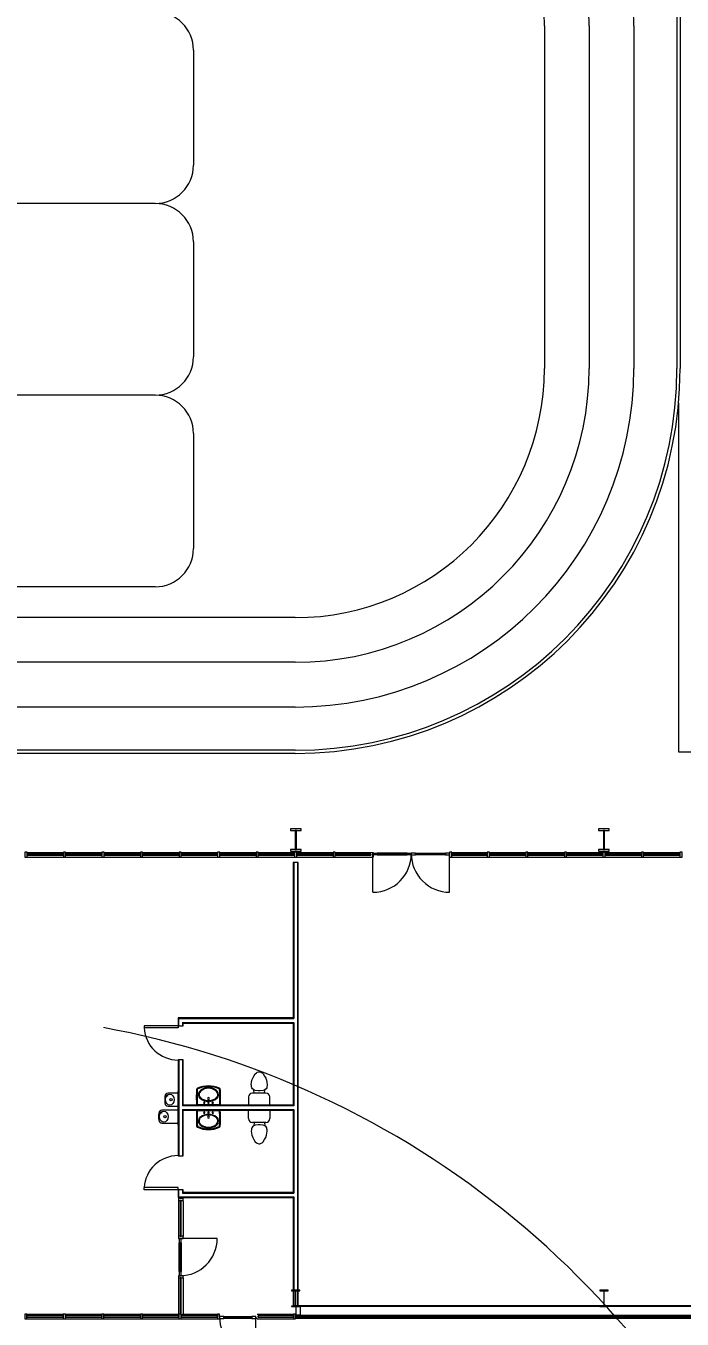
# Model space of a CAD drawing. Header units: inches. Extents: x 1 to 127281, y -26064 to 104775.
# Drawn here: x 23991 to 24607, y -22799 to -21584 of the extents above; entities that cross this region are included whole.
import ezdxf

# ---------------------------------------------------------------- set-up
doc = ezdxf.new("R2010")
doc.units = ezdxf.units.IN
doc.header["$MEASUREMENT"] = 0
for name, color, linetype, lineweight in [('A-DOOR', 31, 'Continuous', 9), ('A-FLOR', 192, 'Continuous', 9), ('A-FLOR-HRAL', 11, 'Continuous', 9), ('A-FLOR-OTLN', 90, 'Continuous', 9), ('A-GLAZ-CURT', 52, 'Continuous', 9), ('A-GLAZ-CWMG', 51, 'Continuous', 9), ('A-WALL', 113, 'Continuous', 9), ('A-WALL-PATT', 111, 'Continuous', 15), ('C-BLDG-PADS', 91, 'Continuous', 9), ('C-TOPO', 7, 'Continuous', 9), ('G-ANNO-TEXT', 231, 'Continuous', 9), ('I-WALL', 2, 'Continuous', 9), ('L-SITE-WALL', 31, 'Continuous', 9), ('P-SANR-FIXT', 6, 'Continuous', 9), ('S-BEAM', 12, 'Continuous', 9), ('S-COLS', 52, 'Continuous', 9)]:
    doc.layers.add(name, color=color, linetype=linetype, lineweight=lineweight)
doc.styles.add('Arial_1', font='arial.ttf', dxfattribs={"height": 33.194237})
pattern_1 = [(0, (0, 0), (115.2, 28.8), [4.752, -81.648, 4.752, -81.648, -460.8]), (0, (0, 0), (115.2, 28.8), [-172.8, 4.752, -168.048, 4.752, -81.648, -201.6]), (0, (0, 0), (115.2, 28.8), [-432, 4.752, -52.848, 4.752, -139.248]), (120, (43.2, 14.4), (-82.541532, 85.366127), [4.752, -81.648, 4.752, -81.648, -460.8]), (120, (43.2, 14.4), (-82.541532, 85.366127), [-172.8, 4.752, -168.048, 4.752, -81.648, -201.6]), (120, (43.2, 14.4), (-82.541532, 85.366127), [-432, 4.752, -52.848, 4.752, -139.248]), (240, (57.6, 72), (-32.658468, -114.166127), [4.752, -81.648, 4.752, -81.648, -460.8]), (240, (57.6, 72), (-32.658468, -114.166127), [-172.8, 4.752, -168.048, 4.752, -81.648, -201.6]), (240, (57.6, 72), (-32.658468, -114.166127), [-432, 4.752, -52.848, 4.752, -139.248])]

# ---------------------------------------------------------------- blocks, each defined once
blk = doc.blocks.new('W-Wide Flange-Column - B2_D-V4-Site Plan - Phase 1')
at = {"layer": 'S-COLS', "lineweight": 13}
for p, q in [((4, 7.6), (-4, 7.6)), ((-4, 7.6), (-4, 7.2)), ((-4, 7.2), (-0.8, 7.2)), ((-0.1, 6.5), (-0.1, -6.5)), ((0.1, -6.5), (0.1, 6.5)), ((0.8, 7.2), (4, 7.2)), ((4, 7.2), (4, 7.6)), ((-0.8, -7.2), (-4, -7.2)), ((-4, -7.2), (-4, -7.6)), ((-4, -7.6), (4, -7.6)), ((4, -7.2), (0.8, -7.2)), ((4, -7.6), (4, -7.2))]:
    blk.add_line(p, q, dxfattribs=at)
for centre, start, end in [((-0.8, 6.5), 0, 90), ((0.8, 6.5), 90, 180), ((-0.8, -6.5), 270, 0), ((0.8, -6.5), 180, 270)]:
    blk.add_arc(centre, 0.691, start, end, dxfattribs=at)
blk = doc.blocks.new('System Panel - Glazed-809284-Site Plan - Phase 1')
at = {"layer": 'A-GLAZ-CURT'}
for p, q in [((17.09375, 1.25), (-17.09375, 1.25)), ((-17.09375, 1.25), (-17.09375, 0.25)), ((-17.09375, 0.25), (-17.09375, 1.25)), ((17.09375, 1.25), (-17.09375, 1.25)), ((-17.09375, 0.25), (17.09375, 0.25)), ((-17.09375, 0.25), (17.09375, 0.25)), ((17.09375, 0.25), (17.09375, 1.25)), ((17.09375, 1.25), (17.09375, 0.25))]:
    blk.add_line(p, q, dxfattribs=at)
blk = doc.blocks.new('System Panel - Glazed-1044197-Site Plan - Phase 1')
at = {"layer": 'A-GLAZ-CURT'}
for p, q in [((16.6875, 1.25), (-16.6875, 1.25)), ((-16.6875, 1.25), (-16.6875, 0.25)), ((-16.6875, 0.25), (-16.6875, 1.25)), ((16.6875, 1.25), (-16.6875, 1.25)), ((-16.6875, 0.25), (16.6875, 0.25)), ((-16.6875, 0.25), (16.6875, 0.25)), ((16.6875, 0.25), (16.6875, 1.25)), ((16.6875, 1.25), (16.6875, 0.25))]:
    blk.add_line(p, q, dxfattribs=at)
blk = doc.blocks.new('Door_Single_Storefront - one-1044198-Site Plan - Phase 1')
at = {"layer": 'A-DOOR'}
for p, q in [((-18, 36), (-18, 0)), ((-14, 1), (-18, 1)), ((-18, 1), (-18, -0.75)), ((-14, -0.75), (-14, 1)), ((-14, 1), (14, 1)), ((14, 0.5), (-14, 0.5)), ((-14, 0.5), (-14, -0.25)), ((18, 1), (14, 1)), ((14, 1), (14, -0.75)), ((14, -0.25), (14, 0.5)), ((18, -0.75), (18, 1)), ((-18, -0.75), (-14, -0.75)), ((-14, -0.25), (14, -0.25)), ((14, -0.75), (-14, -0.75)), ((14, -0.75), (18, -0.75))]:
    blk.add_line(p, q, dxfattribs=at)
blk.add_arc((-18, 0), 36, 360, 90, dxfattribs=at)
blk = doc.blocks.new('Door_Single_Storefront - one-1044203-Site Plan - Phase 1')
at = {"layer": 'A-DOOR'}
for p, q in [((-18, -1), (-18, 0.75)), ((-18, 0.75), (-14, 0.75)), ((-18, -36), (-18, 0)), ((-14, 0.75), (-14, -1)), ((14, 0.75), (-14, 0.75)), ((-14, -0.5), (-14, 0.25)), ((-14, 0.25), (14, 0.25)), ((14, -1), (14, 0.75)), ((14, 0.75), (18, 0.75)), ((14, 0.25), (14, -0.5)), ((18, 0.75), (18, -1)), ((-14, -1), (-18, -1)), ((14, -0.5), (-14, -0.5)), ((-14, -1), (14, -1)), ((18, -1), (14, -1))]:
    blk.add_line(p, q, dxfattribs=at)
blk.add_arc((-18, 0), 36, 270, 0, dxfattribs=at)
blk = doc.blocks.new('System Panel - Glazed-V11-Site Plan - Phase 1')
at = {"layer": 'A-GLAZ-CURT'}
for p, q in [((16.6875, 1.25), (-16.6875, 1.25)), ((-16.6875, 1.25), (-16.6875, 0.25)), ((-16.6875, 0.25), (-16.6875, 1.25)), ((16.6875, 1.25), (-16.6875, 1.25)), ((-16.6875, 0.25), (16.6875, 0.25)), ((-16.6875, 0.25), (16.6875, 0.25)), ((16.6875, 0.25), (16.6875, 1.25)), ((16.6875, 1.25), (16.6875, 0.25))]:
    blk.add_line(p, q, dxfattribs=at)
blk = doc.blocks.new('Rectangular Mullion - Rectangular Mullion 1-769167-Site Plan - Phase 1')
at = {"layer": 'A-GLAZ-CWMG'}
for p, q in [((24498.2, -22360.6), (24532.4, -22360.6)), ((24498.2, -22365.1), (24532.4, -22365.1))]:
    blk.add_line(p, q, dxfattribs=at)
blk = doc.blocks.new('Rectangular Mullion - Rectangular Mullion 1-1044194-Site Plan - Phase 1')
at = {"layer": 'A-GLAZ-CWMG'}
for p, q in [((24390.5, -22360.6), (24423.8, -22360.6)), ((24390.5, -22365.1), (24423.8, -22365.1))]:
    blk.add_line(p, q, dxfattribs=at)
blk = doc.blocks.new('Rectangular Mullion - Rectangular Mullion 1-1044201-Site Plan - Phase 1')
at = {"layer": 'A-GLAZ-CWMG'}
for p, q in [((24281.1, -22360.6), (24316.5, -22360.6)), ((24281.1, -22365.1), (24316.5, -22365.1)), ((24316.5, -22360.6), (24316.5, -22361.3)), ((24316.5, -22363.1), (24316.5, -22365.1))]:
    blk.add_line(p, q, dxfattribs=at)
blk = doc.blocks.new('Rectangular Mullion - Rectangular Mullion 1-809282-Site Plan - Phase 1')
at = {"layer": 'A-GLAZ-CWMG'}
for p, q in [((-1, 1.5), (1, 1.5)), ((-1, -3), (-1, 1.5)), ((1, 1.5), (1, -3)), ((1, -3), (-1, -3))]:
    blk.add_line(p, q, dxfattribs=at)
blk = doc.blocks.new('Single-Flush - 32_ x 84_-460923-Site Plan - Phase 1')
at = {"layer": 'A-DOOR'}
for p, q in [((14, -2.4), (14, -34.4)), ((16, -2.4), (14, -2.4)), ((16, -2.4), (16, -34.4)), ((16, -34.4), (14, -34.4))]:
    blk.add_line(p, q, dxfattribs=at)
blk.add_arc((16, -2.4), 32.1, 180, 266.4241, dxfattribs=at)
blk = doc.blocks.new('Toilet-Domestic-3D - Toilet-Domestic-3D-461878-Site Plan - Phase 1')
at = {"layer": 'P-SANR-FIXT'}
for p, q in [((-10, 11.7), (-10, 19.5)), ((10, 19.5), (10, 11.7)), ((-7.4, 1), (-7.5, 0)), ((-7.5, 0), (-7.3, -2)), ((-7.2, 2), (-7.4, 1)), ((-7, 3), (-7.2, 2)), ((-6.4, 4), (-7, 3)), ((-5.2, 5), (-6.4, 4)), ((6.2, 8), (-6.3, 8)), ((-4.9, 8), (-5.2, 5)), ((-3.8, 5.5), (-5.2, 5)), ((-1, 6), (-3.8, 5.5)), ((1, 6), (-1, 6)), ((3.8, 5.5), (1, 6)), ((5.2, 5), (3.8, 5.5)), ((4.9, 8), (5.2, 5)), ((6.4, 4), (5.2, 5)), ((7, 3), (6.4, 4)), ((7.2, 2), (7, 3)), ((7.4, 1), (7.2, 2)), ((7.3, -2), (7.5, 0)), ((7.5, 0), (7.4, 1)), ((-7.3, -2), (-6.8, -4)), ((-6.8, -4), (-6.1, -6)), ((-6.1, -6), (-5.1, -8)), ((-5.1, -8), (-3.7, -10)), ((-3.7, -10), (-2.7, -11)), ((-2.7, -11), (-1.9, -11.5)), ((-1.9, -11.5), (-0.5, -12)), ((-0.5, -12), (0.5, -12)), ((0.5, -12), (1.9, -11.5)), ((1.9, -11.5), (2.7, -11)), ((2.7, -11), (3.7, -10)), ((3.7, -10), (5.1, -8)), ((5.1, -8), (6.1, -6)), ((6.1, -6), (6.8, -4)), ((6.8, -4), (7.3, -2))]:
    blk.add_line(p, q, dxfattribs=at)
for centre, start, end in [((-6.3, 11.7), 180, 270), ((6.2, 11.7), 270, 360)]:
    blk.add_arc(centre, 3.73, start, end, dxfattribs=at)
blk = doc.blocks.new('Sink-Bathroom-Kohler-Pinoir-2035-8 - Vitreous_China-0-White-465379-Site Plan - Phase 1')
at = {"layer": 'P-SANR-FIXT'}
for p, q in [((24173.1, -22603), (24150.8, -22603)), ((24150.8, -22603), (24150.8, -22603.5)), ((24151.1, -22603.5), (24151.1, -22603)), ((24151.5, -22603), (24151.5, -22603.5)), ((24151.5, -22603.3), (24162, -22603.3)), ((24162, -22603.5), (24151.5, -22603.5)), ((24162, -22603.3), (24172.4, -22603.3)), ((24172.4, -22603.5), (24162, -22603.5)), ((24172.4, -22603.5), (24172.4, -22603)), ((24172.8, -22603), (24172.8, -22603.5)), ((24173.1, -22603.5), (24173.1, -22603))]:
    blk.add_line(p, q, dxfattribs=at)
for centre, radius, start, end in [((24257.2, -22610.5), 106.6, 176.2165, 183.7817), ((24257.2, -22610.5), 106.3, 176.2119, 183.7865), ((24257.2, -22610.5), 105.9, 176.2045, 183.7955), ((24157.4, -22613), 4.9, 129.3634, 236.4486), ((24157.4, -22613), 4.26, 129.5775, 236.6442), ((24162, -22619.6), 12.8, 53.5725, 126.4275), ((24162, -22619.6), 12.2, 53.6508, 126.3492), ((24158, -22605.3), 0.692, 0, 180), ((24158, -22605.3), 0.692, 180, 0), ((24162, -22609.4), 0.934, 0, 180), ((24162, -22609.4), 0.934, 180, 0), ((24162, -22605.3), 0.69, 0, 180), ((24162, -22605.3), 0.69, 180, 0), ((24166, -22605.3), 0.69, 0, 180), ((24166, -22605.3), 0.69, 180, 0), ((24166.5, -22613), 4.26, 303.3558, 50.4225), ((24166.5, -22613), 4.9, 303.5514, 50.6366), ((24066.7, -22610.5), 105.9, 356.2045, 3.7955), ((24066.7, -22610.5), 106.3, 356.2146, 3.7881), ((24066.7, -22610.5), 106.6, 356.22, 3.7835), ((24152.4, -22617.6), 1.54, 179.9655, 246.0395), ((24152.4, -22617.6), 1.29, 179.6035, 246.0123), ((24152.4, -22617.6), 0.875, 178.7073, 245.9447), ((24162, -22595.7), 25.4, 246.3258, 293.6698), ((24162, -22595.7), 25.2, 246.3274, 293.6698), ((24162, -22595.7), 24.7, 246.3302, 293.6698), ((24162, -22607.3), 12.2, 233.7683, 306.2317), ((24162, -22607.3), 11.6, 233.6931, 306.3069), ((24171.5, -22617.6), 0.862, 293.6698, 1.9217), ((24171.5, -22617.6), 1.28, 293.6698, 0.9035), ((24171.5, -22617.6), 1.53, 293.6698, 0.4943)]:
    blk.add_arc(centre, radius, start, end, dxfattribs=at)
blk = doc.blocks.new('Drinking_Fountain-Haws_Corporation-Wall_Mounted_1119 - 1119-477162-Site Plan - Phase 1')
at = {"layer": 'P-SANR-FIXT'}
for p, q in [((13.1, 19.5), (13.1, 4.7)), ((25.1, 4.7), (25.1, 19.5)), ((29.1, 13.7), (29.1, 4.7)), ((41.1, 4.7), (41.1, 13.7)), ((43.1, 4.7), (11.1, 4.7)), ((11.1, 4.7), (11.1, 4.2)), ((43.1, 4.2), (43.1, 4.7))]:
    blk.add_line(p, q, dxfattribs=at)
for centre, radius in [((19.1, 16.7), 1.13), ((22.9, 20.5), 0.625), ((38.9, 14.8), 0.625), ((35.1, 10.9), 1.13)]:
    blk.add_circle(centre, radius, dxfattribs=at)
for centre, radius, start, end in [((16.1, 19.5), 3, 97.5776, 180), ((19.1, -3.1), 25.8, 82.4224, 97.5776), ((22.1, 19.5), 3, 360, 82.4224), ((32.1, 13.7), 3, 97.5776, 180), ((35.1, -8.8), 25.7, 82.4224, 97.5776), ((38.1, 13.7), 3, 360, 82.4224)]:
    blk.add_arc(centre, radius, start, end, dxfattribs=at)
for centre, ratio in [((19.1, 17.8), 0.786373), ((35.1, 12.1), 0.786365)]:
    blk.add_ellipse(centre, major_axis=(-5.25, 0), ratio=ratio, dxfattribs=at)
blk = doc.blocks.new('W-Wide Flange-Column - B2_D-V13-Site Plan - Phase 1')
at = {"layer": 'S-COLS', "lineweight": 13}
for p, q in [((4, 7.6), (-4, 7.6)), ((-4, 7.6), (-4, 7.2)), ((-4, 7.2), (-0.8, 7.2)), ((-0.1, 6.5), (-0.1, -6.5)), ((0.1, -6.5), (0.1, 6.5)), ((0.8, 7.2), (4, 7.2)), ((4, 7.2), (4, 7.6)), ((-0.8, -7.2), (-4, -7.2)), ((-4, -7.2), (-4, -7.6)), ((-4, -7.6), (4, -7.6)), ((4, -7.2), (0.8, -7.2)), ((4, -7.6), (4, -7.2))]:
    blk.add_line(p, q, dxfattribs=at)
for centre, start, end in [((-0.8, 6.5), 0, 90), ((0.8, 6.5), 90, 180), ((-0.8, -6.5), 270, 0), ((0.8, -6.5), 180, 270)]:
    blk.add_arc(centre, 0.691, start, end, dxfattribs=at)
blk = doc.blocks.new('System Panel - Glazed-827441-Site Plan - Phase 1')
at = {"layer": 'A-GLAZ-CURT'}
for p, q in [((16.59375, -0.25), (-16.59375, -0.25)), ((-16.59375, -0.25), (-16.59375, -1.25)), ((-16.59375, -1.25), (-16.59375, -0.25)), ((16.59375, -0.25), (-16.59375, -0.25)), ((-16.59375, -1.25), (16.59375, -1.25)), ((-16.59375, -1.25), (16.59375, -1.25)), ((16.59375, -1.25), (16.59375, -0.25)), ((16.59375, -0.25), (16.59375, -1.25))]:
    blk.add_line(p, q, dxfattribs=at)
blk = doc.blocks.new('Door_Single_Storefront - one-827442-Site Plan - Phase 1')
at = {"layer": 'A-DOOR'}
for p, q in [((-17.09375, 34.1875), (-17.09375, 0)), ((-13.09375, 1), (-17.09375, 1)), ((-17.09375, 1), (-17.09375, -0.75)), ((-13.09375, -0.75), (-13.09375, 1)), ((-13.09375, 1), (13.09375, 1)), ((13.09375, 0.5), (-13.09375, 0.5)), ((-13.09375, 0.5), (-13.09375, -0.25)), ((17.09375, 1), (13.09375, 1)), ((13.09375, 1), (13.09375, -0.75)), ((13.09375, -0.25), (13.09375, 0.5)), ((17.09375, -0.75), (17.09375, 1)), ((-17.09375, -0.75), (-13.09375, -0.75)), ((-13.09375, -0.25), (13.09375, -0.25)), ((13.09375, -0.75), (-13.09375, -0.75)), ((13.09375, -0.75), (17.09375, -0.75))]:
    blk.add_line(p, q, dxfattribs=at)
blk.add_arc((-17.09375, 0), 34.1875, 360, 90, dxfattribs=at)
blk = doc.blocks.new('System Panel - Glazed-827433-Site Plan - Phase 1')
at = {"layer": 'A-GLAZ-CURT'}
for p, q in [((17.09375, -0.25), (-17.09375, -0.25)), ((-17.09375, -0.25), (-17.09375, -1.25)), ((-17.09375, -1.25), (-17.09375, -0.25)), ((17.09375, -0.25), (-17.09375, -0.25)), ((-17.09375, -1.25), (17.09375, -1.25)), ((-17.09375, -1.25), (17.09375, -1.25)), ((17.09375, -1.25), (17.09375, -0.25)), ((17.09375, -0.25), (17.09375, -1.25))]:
    blk.add_line(p, q, dxfattribs=at)
blk = doc.blocks.new('Rectangular Mullion - Rectangular Mullion 1-769199-Site Plan - Phase 1')
at = {"layer": 'A-GLAZ-CWMG'}
for p, q in [((24207.6, -22794.4), (24241.8, -22794.4)), ((24207.6, -22798.9), (24241.8, -22798.9))]:
    blk.add_line(p, q, dxfattribs=at)
blk = doc.blocks.new('Rectangular Mullion - Rectangular Mullion 1-769200-Site Plan - Phase 1')
at = {"layer": 'A-GLAZ-CWMG'}
for p, q in [((24136.2, -22794.4), (24170.4, -22794.4)), ((24136.2, -22798.9), (24170.4, -22798.9))]:
    blk.add_line(p, q, dxfattribs=at)
blk = doc.blocks.new('Rectangular Mullion - Rectangular Mullion 1-827439-Site Plan - Phase 1')
at = {"layer": 'A-GLAZ-CWMG'}
for p, q in [((0, 3), (-2, 3)), ((-2, 3), (-2, -1.5)), ((0, -1.5), (0, 3)), ((-2, -1.5), (0, -1.5))]:
    blk.add_line(p, q, dxfattribs=at)
blk = doc.blocks.new('Rectangular Mullion - Rectangular Mullion 1-827430-Site Plan - Phase 1')
at = {"layer": 'A-GLAZ-CWMG'}
for p, q in [((-1, 3), (1, 3)), ((-1, 0.75), (-1, 3)), ((1, 3), (1, -1.5)), ((-1, -1.5), (-1, -1)), ((1, -1.5), (-1, -1.5))]:
    blk.add_line(p, q, dxfattribs=at)
blk = doc.blocks.new('Rectangular Mullion - Rectangular Mullion 1-V14-Site Plan - Phase 1')
at = {"layer": 'A-GLAZ-CWMG'}
for p, q in [((-1, 3), (1, 3)), ((-1, -1.5), (-1, 3)), ((1, 3), (1, -1.5)), ((1, -1.5), (-1, -1.5))]:
    blk.add_line(p, q, dxfattribs=at)
blk = doc.blocks.new('System Panel - Glazed-1047272-Site Plan - Phase 1')
at = {"layer": 'A-GLAZ-CURT'}
for p, q in [((16.53125, -0.25), (-16.53125, -0.25)), ((-16.53125, -0.25), (-16.53125, -1.25)), ((-16.53125, -1.25), (-16.53125, -0.25)), ((16.53125, -0.25), (-16.53125, -0.25)), ((-16.53125, -1.25), (16.53125, -1.25)), ((-16.53125, -1.25), (16.53125, -1.25)), ((16.53125, -1.25), (16.53125, -0.25)), ((16.53125, -0.25), (16.53125, -1.25))]:
    blk.add_line(p, q, dxfattribs=at)
blk = doc.blocks.new('Door_Single_Storefront - one-1047273-Site Plan - Phase 1')
at = {"layer": 'A-DOOR'}
for p, q in [((-17.5, 35), (-17.5, 0)), ((-13.5, 1), (-17.5, 1)), ((-17.5, 1), (-17.5, -0.75)), ((-13.5, -0.75), (-13.5, 1)), ((-13.5, 1), (13.5, 1)), ((13.5, 0.5), (-13.5, 0.5)), ((-13.5, 0.5), (-13.5, -0.25)), ((17.5, 1), (13.5, 1)), ((13.5, 1), (13.5, -0.75)), ((13.5, -0.25), (13.5, 0.5)), ((17.5, -0.75), (17.5, 1)), ((-17.5, -0.75), (-13.5, -0.75)), ((-13.5, -0.25), (13.5, -0.25)), ((13.5, -0.75), (-13.5, -0.75)), ((13.5, -0.75), (17.5, -0.75))]:
    blk.add_line(p, q, dxfattribs=at)
blk.add_arc((-17.5, 0), 35, 360, 90, dxfattribs=at)
blk = doc.blocks.new('System Panel - Glazed-1047263-Site Plan - Phase 1')
at = {"layer": 'A-GLAZ-CURT'}
for p, q in [((16.75, -0.25), (-16.75, -0.25)), ((-16.75, -0.25), (-16.75, -1.25)), ((-16.75, -1.25), (-16.75, -0.25)), ((16.75, -0.25), (-16.75, -0.25)), ((-16.75, -1.25), (16.75, -1.25)), ((-16.75, -1.25), (16.75, -1.25)), ((16.75, -1.25), (16.75, -0.25)), ((16.75, -0.25), (16.75, -1.25))]:
    blk.add_line(p, q, dxfattribs=at)
blk = doc.blocks.new('Rectangular Mullion - Rectangular Mullion 1-1047271-Site Plan - Phase 1')
at = {"layer": 'A-GLAZ-CWMG'}
for p, q in [((24133.7, -22760.4), (24133.7, -22795.4)), ((24138.2, -22760.4), (24138.2, -22795.4)), ((24134.2, -22795.4), (24133.7, -22795.4)), ((24138.2, -22795.4), (24136.2, -22795.4))]:
    blk.add_line(p, q, dxfattribs=at)
blk = doc.blocks.new('Rectangular Mullion - Rectangular Mullion 1-1047261-Site Plan - Phase 1')
at = {"layer": 'A-GLAZ-CWMG'}
for p, q in [((24133.7, -22687.9), (24133.7, -22721.4)), ((24138.2, -22687.9), (24138.2, -22721.4))]:
    blk.add_line(p, q, dxfattribs=at)
blk = doc.blocks.new('Rectangular Mullion - Rectangular Mullion 1-777747-Site Plan - Phase 1')
at = {"layer": 'A-GLAZ-CWMG'}
for p, q in [((-2, 3), (0, 3)), ((-2, -1.5), (-2, 3)), ((0, 3), (0, -1.5)), ((0, -1.5), (-2, -1.5))]:
    blk.add_line(p, q, dxfattribs=at)
blk = doc.blocks.new('Rectangular Mullion - Rectangular Mullion 1-477611-Site Plan - Phase 1')
at = {"layer": 'A-GLAZ-CWMG'}
for p, q in [((-1, 3), (1, 3)), ((-1, -1.5), (-1, 3)), ((1, 3), (1, -1.5)), ((1, -1.5), (-1, -1.5))]:
    blk.add_line(p, q, dxfattribs=at)
blk = doc.blocks.new('Top Rail Type - Top Rail_Internal_-939601-Site Plan - Phase 1')
at = {"layer": 'A-FLOR-HRAL'}
for p, q in [((24601.9, -21135.1), (24601.9, -21906.1)), ((24604.9, -21135.1), (24604.9, -21906.1)), ((23084.4, -21165.6), (23087.4, -21165.6)), ((23084.4, -21254.6), (23084.4, -21165.6)), ((23087.4, -21256.6), (23087.4, -21165.6)), ((22871.7, -21906.1), (22871.7, -21584.1)), ((22874.8, -21906.1), (22874.8, -21584.1)), ((24243.4, -22264.5), (23233.3, -22264.5)), ((24243.4, -22267.6), (23233.3, -22267.6))]:
    blk.add_line(p, q, dxfattribs=at)
for centre, radius, start, end in [((23233.3, -21584.1), 361.5, 114.3202, 180), ((23233.3, -21584.1), 358.5, 114.0064, 180), ((23233.3, -21906.1), 361.5, 180, 270), ((23233.3, -21906.1), 358.5, 180, 270), ((24243.4, -21906.1), 358.5, 270, 0), ((24243.4, -21906.1), 361.5, 270, 0)]:
    blk.add_arc(centre, radius, start, end, dxfattribs=at)
blk = doc.blocks.new('columns and girder2 - one-V46-Site Plan - Phase 1')
at = {"layer": 'S-BEAM'}
h = blk.add_hatch(dxfattribs=at)
h.set_pattern_fill('FP_18', color=256, style=0, pattern_type=2)
h.set_pattern_definition([(225, (24533.39, -22360.053), (35.63818, -35.63818), []), (225, (24533.39, -22414.053), (35.63818, -35.63818), [])])
h.paths.add_polyline_path([(-5, -0.5), (-5, -2), (5, -2), (5, -0.5), (-0.6, -0.5)], flags=0)
h.paths.add_polyline_path([(0, -20), (-5, -20), (-5, -21.5), (5, -21.5), (5, -20), (0.6, -20)], flags=0)
h.paths.add_polyline_path([(0.6, -1204.8), (-5, -1204.8), (-5, -1206.3), (5, -1206.3), (5, -1204.8)], flags=0)
h.paths.add_polyline_path([(-5, -1224.3), (-5, -1225), (5, -1225), (5, -1224.3), (-0.6, -1224.3)], flags=0)
at = {"layer": 'S-BEAM', "lineweight": 13}
for p, q in [((5, -0.5), (-5, -0.5)), ((-5, -0.5), (-5, -2)), ((-5, -2), (5, -2)), ((0.6, -2), (-0.6, -2)), ((-0.6, -2), (-0.6, -20)), ((0.6, -20), (0.6, -2)), ((5, -2), (5, -0.5)), ((5, -20), (-5, -20)), ((-5, -20), (-5, -21.5)), ((-5, -21.5), (5, -21.5)), ((-0.6, -20), (0.6, -20)), ((5, -21.5), (5, -20))]:
    blk.add_line(p, q, dxfattribs=at)
blk = doc.blocks.new('columns and girder2 - one-V47-Site Plan - Phase 1')
at = {"layer": 'S-BEAM'}
h = blk.add_hatch(dxfattribs=at)
h.set_pattern_fill('FP_19', color=256, style=0, pattern_type=2)
h.set_pattern_definition([(225, (24243.89, -22360.053), (35.63818, -35.63818), []), (225, (24243.89, -22414.053), (35.63818, -35.63818), [])])
h.paths.add_polyline_path([(5, -0.5), (-5, -0.5), (-5, -2), (5, -2)], flags=0)
h.paths.add_polyline_path([(0.5, -20), (-5, -20), (-5, -21.5), (5, -21.5), (5, -20), (0.6, -20)], flags=0)
h.paths.add_polyline_path([(0.6, -1204.8), (-5, -1204.8), (-5, -1206.3), (5, -1206.3), (5, -1204.8)], flags=0)
h.paths.add_polyline_path([(-0.6, -1224.3), (-5, -1224.3), (-5, -1225), (5, -1225), (5, -1224.3), (0.6, -1224.3)], flags=0)
at = {"layer": 'S-BEAM', "lineweight": 13}
for p, q in [((5, -0.5), (-5, -0.5)), ((-5, -0.5), (-5, -2)), ((-5, -2), (5, -2)), ((0.6, -2), (-0.6, -2)), ((-0.6, -2), (-0.6, -20)), ((0.6, -20), (0.6, -2)), ((5, -2), (5, -0.5)), ((5, -20), (-5, -20)), ((-5, -20), (-5, -21.5)), ((-5, -21.5), (5, -21.5)), ((-0.6, -20), (0.6, -20)), ((5, -21.5), (5, -20))]:
    blk.add_line(p, q, dxfattribs=at)
blk = doc.blocks.new('Toilet-Domestic-3D - Toilet-Domestic-3D-V56-Site Plan - Phase 1')
at = {"layer": 'P-SANR-FIXT'}
for p, q in [((-7.5, 0), (-7.3, 2)), ((-7.3, 2), (-6.8, 4)), ((-6.8, 4), (-6.1, 6)), ((-6.1, 6), (-5.1, 8)), ((-5.1, 8), (-3.7, 10)), ((-3.7, 10), (-2.7, 11)), ((-2.7, 11), (-1.9, 11.5)), ((-1.9, 11.5), (-0.5, 12)), ((-0.5, 12), (0.5, 12)), ((0.5, 12), (1.9, 11.5)), ((1.9, 11.5), (2.7, 11)), ((2.7, 11), (3.7, 10)), ((3.7, 10), (5.1, 8)), ((5.1, 8), (6.1, 6)), ((6.1, 6), (6.8, 4)), ((6.8, 4), (7.3, 2)), ((7.3, 2), (7.5, 0)), ((-10, -11.7), (-10, -19.5)), ((-7.4, -1), (-7.5, 0)), ((-7.2, -2), (-7.4, -1)), ((-7, -3), (-7.2, -2)), ((-6.4, -4), (-7, -3)), ((-5.2, -5), (-6.4, -4)), ((6.2, -8), (-6.3, -8)), ((-3.8, -5.5), (-5.2, -5)), ((-4.9, -8), (-5.2, -5)), ((-1, -6), (-3.8, -5.5)), ((1, -6), (-1, -6)), ((3.8, -5.5), (1, -6)), ((5.2, -5), (3.8, -5.5)), ((4.9, -8), (5.2, -5)), ((6.4, -4), (5.2, -5)), ((7, -3), (6.4, -4)), ((7.2, -2), (7, -3)), ((7.4, -1), (7.2, -2)), ((7.5, 0), (7.4, -1)), ((10, -19.5), (10, -11.7))]:
    blk.add_line(p, q, dxfattribs=at)
for centre, start, end in [((-6.3, -11.7), 90, 180), ((6.2, -11.7), 0, 90)]:
    blk.add_arc(centre, 3.73, start, end, dxfattribs=at)
blk = doc.blocks.new('Sink-Bathroom-Kohler-Pinoir-2035-8 - Vitreous_China-0-White-670431-Site Plan - Phase 1')
at = {"layer": 'P-SANR-FIXT'}
for p, q in [((25184.8, -22461.4), (25184.8, -22460.9)), ((25207, -22461.4), (25184.8, -22461.4)), ((25185, -22460.9), (25185, -22461.4)), ((25185.4, -22461.4), (25185.4, -22460.9)), ((25195.9, -22460.9), (25185.4, -22460.9)), ((25185.4, -22461.1), (25195.9, -22461.1)), ((25206.3, -22460.9), (25195.9, -22460.9)), ((25195.9, -22461.1), (25206.3, -22461.1)), ((25206.3, -22460.9), (25206.3, -22461.4)), ((25206.8, -22461.4), (25206.8, -22460.9)), ((25207, -22460.9), (25207, -22461.4))]:
    blk.add_line(p, q, dxfattribs=at)
for centre, radius, start, end in [((25291.1, -22453.9), 106.6, 176.2183, 183.7835), ((25186.3, -22446.9), 1.54, 113.9605, 180.0345), ((25291.1, -22453.9), 106.3, 176.2135, 183.7881), ((25186.3, -22446.9), 1.29, 113.9877, 180.3965), ((25291.1, -22453.9), 105.9, 176.2045, 183.7955), ((25186.3, -22446.9), 0.875, 114.0553, 181.2927), ((25195.9, -22468.7), 25.4, 66.3302, 113.6742), ((25195.9, -22468.7), 25.2, 66.3302, 113.6726), ((25195.9, -22468.7), 24.7, 66.3302, 113.6698), ((25191.4, -22451.4), 4.9, 123.5514, 230.6366), ((25191.4, -22451.4), 4.26, 123.3558, 230.4225), ((25195.9, -22444.8), 12.8, 233.5725, 306.4275), ((25195.9, -22457.1), 12.2, 53.7683, 126.2317), ((25195.9, -22444.8), 12.2, 233.6508, 306.3492), ((25195.9, -22457.1), 11.6, 53.6931, 126.3069), ((25195.9, -22455.1), 0.934, 0, 180), ((25195.9, -22455.1), 0.934, 180, 0), ((25200.4, -22451.4), 4.26, 309.5775, 56.6442), ((25200.4, -22451.4), 4.9, 309.3634, 56.4486), ((25205.5, -22446.9), 0.862, 358.0783, 66.3302), ((25205.5, -22446.9), 1.28, 359.0965, 66.3302), ((25205.5, -22446.9), 1.53, 359.5057, 66.3302), ((25100.7, -22453.9), 105.9, 356.2045, 3.7955), ((25100.7, -22453.9), 106.3, 356.2119, 3.7854), ((25100.7, -22453.9), 106.6, 356.2165, 3.78), ((25191.9, -22459.1), 0.692, 0, 180), ((25191.9, -22459.1), 0.692, 180, 0), ((25195.9, -22459.1), 0.69, 0, 180), ((25195.9, -22459.1), 0.69, 180, 0), ((25199.9, -22459.1), 0.69, 0, 180), ((25199.9, -22459.1), 0.69, 180, 0)]:
    blk.add_arc(centre, radius, start, end, dxfattribs=at)
blk = doc.blocks.new('Single-Flush - 32_ x 84_-489871-Site Plan - Phase 1')
at = {"layer": 'A-DOOR'}
for p, q in [((14, 2.4), (14, 34.4)), ((16, 34.4), (14, 34.4)), ((16, 2.4), (16, 34.4)), ((16, 2.4), (14, 2.4))]:
    blk.add_line(p, q, dxfattribs=at)
blk.add_arc((16, 2.4), 32.1, 93.5759, 180, dxfattribs=at)
blk = doc.blocks.new('Girt_C - 8_D-1076207-Site Plan - Phase 1')
at = {"layer": 'S-BEAM'}
for p, q in [((24529.4, -22787.3), (24248.4, -22787.3)), ((24248.4, -22787.5), (24248.4, -22787.3)), ((24248.4, -22795.1), (24248.4, -22787.5)), ((24248.4, -22795.3), (24248.4, -22795.1)), ((24248.4, -22795.3), (25975.4, -22795.3)), ((24818.9, -22787.3), (24537.4, -22787.3)), ((25108.4, -22787.3), (24826.9, -22787.3)), ((25397.9, -22787.3), (25116.4, -22787.3)), ((25686.4, -22787.3), (25405.9, -22787.3)), ((25975.4, -22787.3), (25696.4, -22787.3)), ((25975.4, -22787.3), (25975.4, -22787.5)), ((25975.4, -22787.5), (25975.4, -22795.1)), ((25975.4, -22795.1), (25975.4, -22795.3))]:
    blk.add_line(p, q, dxfattribs=at)

msp = doc.modelspace()

# ---------------------------------------------------------------- hatches: boundary and pattern name
at = {"layer": 'A-WALL-PATT', "lineweight": 9}
h = msp.add_hatch(dxfattribs=at)
h.set_pattern_fill('FP_8', color=256, style=0, pattern_type=2)
h.set_pattern_definition(pattern_1)
h.paths.add_polyline_path([(24246.265225, -22786.869217), (24246.265225, -22772.486404), (24245.640225, -22772.486404), (24245.640225, -22786.869217)], flags=0)
h.paths.add_polyline_path([(24245.640225, -22772.05281), (24246.265225, -22772.05281), (24246.265225, -22370.17781), (24245.640225, -22370.17781), (24245.640225, -22754.440533)], flags=0)
h = msp.add_hatch(dxfattribs=at)
h.set_pattern_fill('FP_8', color=256, style=0, pattern_type=2)
h.set_pattern_definition(pattern_1)
h.paths.add_polyline_path([(24137.702725, -22680.24031), (24138.327725, -22680.128703), (24138.327725, -22677.61531), (24137.702725, -22677.61531), (24137.702725, -22680.236525)], flags=0)
h.paths.add_polyline_path([(24137.702725, -22645.61531), (24138.327725, -22645.61531), (24138.327725, -22602.36531), (24137.702725, -22602.36531), (24137.702725, -22602.99031)], flags=0)
h.paths.add_polyline_path([(24138.327725, -22598.86531), (24138.327725, -22555.61531), (24137.702725, -22555.61531), (24137.702725, -22598.86531), (24137.985962, -22598.86531)], flags=0)
h.paths.add_polyline_path([(24138.327725, -22523.61531), (24138.327725, -22520.99031), (24137.702725, -22520.99031), (24137.702725, -22523.61531)], flags=0)
h = msp.add_hatch(dxfattribs=at)
h.set_pattern_fill('FP_10', color=256, style=0, pattern_type=2)
h.set_pattern_definition([(0, (0, 0), (0, 45), []), (90, (0, 0), (-45, 3e-15), [])])
h.paths.add_polyline_path([(24631.515225, -22796.80281), (25078.015225, -22796.80281), (25078.015225, -22796.05281), (24244.015225, -22796.05281), (24244.015225, -22796.80281), (24630.890225, -22796.80281)], flags=0)

# ---------------------------------------------------------------- linework, layer by layer
at = {"layer": 'A-FLOR'}
for p, q in [((24603.390225, -21938.539742), (24603.390225, -22266.05281)), ((24603.390225, -22266.05281), (26010.640225, -22266.05281))]:
    msp.add_line(p, q, dxfattribs=at)
at = {"layer": 'A-FLOR-OTLN'}
for p, q in [((24477.390225, -21584.0601), (24477.390225, -21906.0601)), ((24519.390225, -21584.0601), (24519.390225, -21906.0601)), ((24561.390225, -21584.0601), (24561.390225, -21906.0601)), ((24147.933227, -21606.861906), (24147.933227, -21714.947255)), ((24111.933227, -21750.947255), (23418.158917, -21750.947255)), ((24147.933227, -21786.947255), (24147.933227, -21895.032603)), ((24111.933227, -21931.032603), (23418.158917, -21931.032603)), ((24147.933227, -21967.032603), (24147.933227, -22075.117952)), ((24111.933227, -22111.117952), (23418.158917, -22111.117952)), ((24243.390225, -22140.0601), (23233.25546, -22140.0601)), ((24243.390225, -22182.0601), (23233.25546, -22182.0601)), ((24243.390225, -22224.0601), (23233.25546, -22224.0601))]:
    msp.add_line(p, q, dxfattribs=at)
for centre, radius, start, end in [((24243.390225, -21584.0601), 318, 0, 90), ((24243.390225, -21584.0601), 276, 0, 90), ((24243.390225, -21584.0601), 234, 0, 90), ((24111.933227, -21606.861906), 36, 0, 90), ((24111.933227, -21714.947255), 36, 270, 0), ((24111.933227, -21786.947255), 36, 0, 90), ((24111.933227, -21895.032603), 36, 270, 0), ((24243.390225, -21906.0601), 234, 270, 0), ((24243.390225, -21906.0601), 276, 270, 0), ((24243.390225, -21906.0601), 318, 270, 0), ((24111.933227, -21967.032603), 36, 0, 90), ((24111.933227, -22075.117952), 36, 270, 0)]:
    msp.add_arc(centre, radius, start, end, dxfattribs=at)
at = {"layer": 'A-WALL'}
for p, q in [((24242.140225, -22370.17781), (24242.140225, -22516.86531)), ((24245.640225, -22370.17781), (24245.640225, -22772.05281)), ((24134.202725, -22523.61531), (24134.202725, -22516.86531)), ((24134.202725, -22516.86531), (24242.140225, -22516.86531)), ((24137.702725, -22520.36531), (24137.702725, -22523.61531)), ((24137.702725, -22520.36531), (24242.140225, -22520.36531)), ((24242.140225, -22520.36531), (24242.140225, -22598.86531)), ((24134.202725, -22555.61531), (24134.202725, -22645.61531)), ((24137.702725, -22555.61531), (24137.702725, -22598.86531)), ((24242.140225, -22598.86531), (24137.702725, -22598.86531)), ((24137.702725, -22602.36531), (24137.702725, -22645.61531)), ((24137.702725, -22602.36531), (24242.140225, -22602.36531)), ((24242.140225, -22602.36531), (24242.140225, -22680.86531)), ((24134.202725, -22684.36531), (24134.202725, -22677.61531)), ((24134.202725, -22684.36531), (24242.140225, -22684.36531)), ((24137.702725, -22677.61531), (24137.702725, -22680.86531)), ((24137.702725, -22680.86531), (24242.140225, -22680.86531)), ((24242.140225, -22684.36531), (24242.140225, -22772.05281)), ((24242.140225, -22772.486404), (24242.140225, -22786.869217)), ((24245.640225, -22772.486404), (24245.640225, -22786.869217)), ((24248.390225, -22795.30281), (24244.015225, -22795.30281)), ((24248.390225, -22787.30281), (24247.890225, -22787.30281)), ((25078.015225, -22796.05281), (24244.015225, -22796.05281)), ((25078.015225, -22796.80281), (24244.015225, -22796.80281)), ((25078.015225, -22797.67781), (24244.015225, -22797.67781))]:
    msp.add_line(p, q, dxfattribs=at)
at = {"layer": 'C-BLDG-PADS'}
for p, q in [((24206.577725, -22798.30281), (24207.577725, -22798.30281)), ((24243.765225, -22798.30281), (25078.015225, -22798.30281))]:
    msp.add_line(p, q, dxfattribs=at)
at = {"layer": 'C-TOPO'}
for p, q in [((24207.577725, -22798.302246), (24206.577725, -22798.302246)), ((25078.015225, -22798.302246), (24243.765225, -22798.302246))]:
    msp.add_line(p, q, dxfattribs=at)
at = {"layer": 'G-ANNO-TEXT', "color": 145}
msp.add_arc((23911.211857, -23356.170663), 844.673668, 31.006482247, 90, dxfattribs=at)
at = {"layer": 'I-WALL', "lineweight": 15}
for p, q in [((24246.265225, -22370.17781), (24241.515225, -22370.17781)), ((24241.515225, -22370.17781), (24241.515225, -22516.24031)), ((24246.265225, -22772.05281), (24246.265225, -22370.17781)), ((24241.515225, -22516.24031), (24133.577725, -22516.24031)), ((24133.577725, -22516.24031), (24133.577725, -22523.61531)), ((24133.577725, -22523.61531), (24138.327725, -22523.61531)), ((24138.327725, -22523.61531), (24138.327725, -22520.99031)), ((24138.327725, -22520.99031), (24241.515225, -22520.99031)), ((24241.515225, -22520.99031), (24241.515225, -22598.24031)), ((24138.327725, -22555.61531), (24133.577725, -22555.61531)), ((24133.577725, -22555.61531), (24133.577725, -22645.61531)), ((24138.327725, -22598.24031), (24138.327725, -22555.61531)), ((24150.83358, -22598.24031), (24138.327725, -22598.24031)), ((24241.515225, -22598.24031), (24173.071871, -22598.24031)), ((24138.327725, -22645.61531), (24138.327725, -22602.99031)), ((24138.327725, -22602.99031), (24150.83358, -22602.99031)), ((24173.071871, -22602.99031), (24241.515225, -22602.99031)), ((24241.515225, -22602.99031), (24241.515225, -22680.24031)), ((24133.577725, -22645.61531), (24138.327725, -22645.61531)), ((24138.327725, -22677.61531), (24133.577725, -22677.61531)), ((24133.577725, -22677.61531), (24133.577725, -22684.99031)), ((24133.577725, -22684.99031), (24241.515225, -22684.99031)), ((24138.327725, -22680.24031), (24138.327725, -22677.61531)), ((24241.515225, -22680.24031), (24138.327725, -22680.24031)), ((24241.515225, -22684.99031), (24241.515225, -22772.05281)), ((24241.515225, -22772.486404), (24241.515225, -22786.869217)), ((24246.265225, -22786.869217), (24246.265225, -22772.486404))]:
    msp.add_line(p, q, dxfattribs=at)
at = {"layer": 'L-SITE-WALL', "lineweight": 15}
for p, q in [((24244.015225, -22787.30281), (24244.015225, -22797.92781)), ((24533.016383, -22786.67781), (24244.264067, -22786.67781)), ((24626.765225, -22786.67781), (24533.764067, -22786.67781)), ((24244.015225, -22797.92781), (25078.015225, -22797.92781))]:
    msp.add_line(p, q, dxfattribs=at)

# ---------------------------------------------------------------- block references
at = {"layer": 'A-DOOR'}
msp.add_blockref('Door_Single_Storefront - one-1044203-Site Plan - Phase 1', (24334.452725, -22362.05281), dxfattribs=at)
for name, p, rotation in [('Door_Single_Storefront - one-1044198-Site Plan - Phase 1', (24370.452725, -22362.05281), 180), ('Single-Flush - 32_ x 84_-489871-Site Plan - Phase 1', (24135.952725, -22539.61531), 90), ('Single-Flush - 32_ x 84_-460923-Site Plan - Phase 1', (24135.952725, -22661.61531), 270), ('Door_Single_Storefront - one-1047273-Site Plan - Phase 1', (24135.202725, -22740.86531), 270), ('Door_Single_Storefront - one-827442-Site Plan - Phase 1', (24189.483975, -22797.42781), 180)]:
    msp.add_blockref(name, p, dxfattribs=dict(at, rotation=rotation))
at = {"layer": 'A-FLOR-HRAL'}
msp.add_blockref('Top Rail Type - Top Rail_Internal_-939601-Site Plan - Phase 1', (0, 0), dxfattribs=at)
at = {"layer": 'A-GLAZ-CURT'}
for name, p, rotation in [('System Panel - Glazed-809284-Site Plan - Phase 1', (24008.671475, -22362.05281), 180), ('System Panel - Glazed-809284-Site Plan - Phase 1', (24044.858975, -22362.05281), 180), ('System Panel - Glazed-809284-Site Plan - Phase 1', (24081.046475, -22362.05281), 180), ('System Panel - Glazed-809284-Site Plan - Phase 1', (24117.233975, -22362.05281), 180), ('System Panel - Glazed-809284-Site Plan - Phase 1', (24153.421475, -22362.05281), 180), ('System Panel - Glazed-809284-Site Plan - Phase 1', (24189.608975, -22362.05281), 180), ('System Panel - Glazed-809284-Site Plan - Phase 1', (24225.796475, -22362.05281), 180), ('System Panel - Glazed-809284-Site Plan - Phase 1', (24261.983975, -22362.05281), 180), ('System Panel - Glazed-V11-Site Plan - Phase 1', (24297.765225, -22362.05281), 180), ('System Panel - Glazed-1044197-Site Plan - Phase 1', (24407.140225, -22362.05281), 180), ('System Panel - Glazed-809284-Site Plan - Phase 1', (24442.921475, -22362.05281), 180), ('System Panel - Glazed-809284-Site Plan - Phase 1', (24479.108975, -22362.05281), 180), ('System Panel - Glazed-809284-Site Plan - Phase 1', (24515.296475, -22362.05281), 180), ('System Panel - Glazed-809284-Site Plan - Phase 1', (24551.483975, -22362.05281), 180), ('System Panel - Glazed-809284-Site Plan - Phase 1', (24587.671475, -22362.05281), 180), ('System Panel - Glazed-1047263-Site Plan - Phase 1', (24135.202725, -22704.61531), 90), ('System Panel - Glazed-1047272-Site Plan - Phase 1', (24135.202725, -22776.89656), 90), ('System Panel - Glazed-827433-Site Plan - Phase 1', (24008.546475, -22797.42781), 180), ('System Panel - Glazed-827433-Site Plan - Phase 1', (24044.733975, -22797.42781), 180), ('System Panel - Glazed-827433-Site Plan - Phase 1', (24080.921475, -22797.42781), 180), ('System Panel - Glazed-827433-Site Plan - Phase 1', (24117.108975, -22797.42781), 180), ('System Panel - Glazed-827433-Site Plan - Phase 1', (24153.296475, -22797.42781), 180), ('System Panel - Glazed-827441-Site Plan - Phase 1', (24225.171475, -22797.42781), 180)]:
    msp.add_blockref(name, p, dxfattribs=dict(at, rotation=rotation))
at = {"layer": 'A-GLAZ-CWMG', "extrusion": (0, 0, -1)}
for name, p in [('Rectangular Mullion - Rectangular Mullion 1-809282-Site Plan - Phase 1', (-23990.577725, -22362.05281)), ('Rectangular Mullion - Rectangular Mullion 1-809282-Site Plan - Phase 1', (-24026.765225, -22362.05281)), ('Rectangular Mullion - Rectangular Mullion 1-809282-Site Plan - Phase 1', (-24062.952725, -22362.05281)), ('Rectangular Mullion - Rectangular Mullion 1-809282-Site Plan - Phase 1', (-24099.140225, -22362.05281)), ('Rectangular Mullion - Rectangular Mullion 1-809282-Site Plan - Phase 1', (-24135.327725, -22362.05281)), ('Rectangular Mullion - Rectangular Mullion 1-809282-Site Plan - Phase 1', (-24171.515225, -22362.05281)), ('Rectangular Mullion - Rectangular Mullion 1-809282-Site Plan - Phase 1', (-24207.702725, -22362.05281)), ('Rectangular Mullion - Rectangular Mullion 1-809282-Site Plan - Phase 1', (-24243.890225, -22362.05281)), ('Rectangular Mullion - Rectangular Mullion 1-809282-Site Plan - Phase 1', (-24280.077725, -22362.05281)), ('Rectangular Mullion - Rectangular Mullion 1-809282-Site Plan - Phase 1', (-24389.452725, -22362.05281)), ('Rectangular Mullion - Rectangular Mullion 1-809282-Site Plan - Phase 1', (-24424.827725, -22362.05281)), ('Rectangular Mullion - Rectangular Mullion 1-809282-Site Plan - Phase 1', (-24461.015225, -22362.05281)), ('Rectangular Mullion - Rectangular Mullion 1-809282-Site Plan - Phase 1', (-24497.202725, -22362.05281)), ('Rectangular Mullion - Rectangular Mullion 1-809282-Site Plan - Phase 1', (-24533.390225, -22362.05281)), ('Rectangular Mullion - Rectangular Mullion 1-809282-Site Plan - Phase 1', (-24569.577725, -22362.05281)), ('Rectangular Mullion - Rectangular Mullion 1-809282-Site Plan - Phase 1', (-24605.765225, -22362.05281)), ('Rectangular Mullion - Rectangular Mullion 1-V14-Site Plan - Phase 1', (-23990.452725, -22797.42781)), ('Rectangular Mullion - Rectangular Mullion 1-V14-Site Plan - Phase 1', (-24026.640225, -22797.42781)), ('Rectangular Mullion - Rectangular Mullion 1-V14-Site Plan - Phase 1', (-24062.827725, -22797.42781)), ('Rectangular Mullion - Rectangular Mullion 1-V14-Site Plan - Phase 1', (-24099.015225, -22797.42781)), ('Rectangular Mullion - Rectangular Mullion 1-V14-Site Plan - Phase 1', (-24135.202725, -22797.42781)), ('Rectangular Mullion - Rectangular Mullion 1-827430-Site Plan - Phase 1', (-24171.390225, -22797.42781))]:
    msp.add_blockref(name, p, dxfattribs=at)
at = {"layer": 'A-GLAZ-CWMG'}
for name, p in [('Rectangular Mullion - Rectangular Mullion 1-769167-Site Plan - Phase 1', (-506.625, 0)), ('Rectangular Mullion - Rectangular Mullion 1-769167-Site Plan - Phase 1', (-470.4375, 0)), ('Rectangular Mullion - Rectangular Mullion 1-769167-Site Plan - Phase 1', (-434.25, 0)), ('Rectangular Mullion - Rectangular Mullion 1-769167-Site Plan - Phase 1', (-398.0625, 0)), ('Rectangular Mullion - Rectangular Mullion 1-769167-Site Plan - Phase 1', (-361.875, 0)), ('Rectangular Mullion - Rectangular Mullion 1-769167-Site Plan - Phase 1', (-325.6875, 0)), ('Rectangular Mullion - Rectangular Mullion 1-769167-Site Plan - Phase 1', (-289.5, 0)), ('Rectangular Mullion - Rectangular Mullion 1-769167-Site Plan - Phase 1', (-253.3125, 0)), ('Rectangular Mullion - Rectangular Mullion 1-1044201-Site Plan - Phase 1', (0, 0)), ('Rectangular Mullion - Rectangular Mullion 1-1044194-Site Plan - Phase 1', (0, 0)), ('Rectangular Mullion - Rectangular Mullion 1-769167-Site Plan - Phase 1', (-72.375, 0)), ('Rectangular Mullion - Rectangular Mullion 1-769167-Site Plan - Phase 1', (-36.1875, 0)), ('Rectangular Mullion - Rectangular Mullion 1-769167-Site Plan - Phase 1', (0, 0)), ('Rectangular Mullion - Rectangular Mullion 1-769167-Site Plan - Phase 1', (36.1875, 0)), ('Rectangular Mullion - Rectangular Mullion 1-769167-Site Plan - Phase 1', (72.375, 0)), ('Rectangular Mullion - Rectangular Mullion 1-1047261-Site Plan - Phase 1', (0, 0)), ('Rectangular Mullion - Rectangular Mullion 1-1047271-Site Plan - Phase 1', (0, 0)), ('Rectangular Mullion - Rectangular Mullion 1-769200-Site Plan - Phase 1', (-144.75, 0)), ('Rectangular Mullion - Rectangular Mullion 1-769200-Site Plan - Phase 1', (-108.5625, 0)), ('Rectangular Mullion - Rectangular Mullion 1-769200-Site Plan - Phase 1', (-72.375, 0)), ('Rectangular Mullion - Rectangular Mullion 1-769200-Site Plan - Phase 1', (-36.1875, 0)), ('Rectangular Mullion - Rectangular Mullion 1-769200-Site Plan - Phase 1', (0, 0)), ('Rectangular Mullion - Rectangular Mullion 1-769199-Site Plan - Phase 1', (0, 0)), ('Rectangular Mullion - Rectangular Mullion 1-827439-Site Plan - Phase 1', (24243.765225, -22797.42781))]:
    msp.add_blockref(name, p, dxfattribs=at)
at = {"layer": 'A-GLAZ-CWMG', "extrusion": (0, 0, -1), "rotation": 90}
for name, p in [('Rectangular Mullion - Rectangular Mullion 1-777747-Site Plan - Phase 1', (-24135.202725, -22685.86531)), ('Rectangular Mullion - Rectangular Mullion 1-477611-Site Plan - Phase 1', (-24135.202725, -22722.36531)), ('Rectangular Mullion - Rectangular Mullion 1-477611-Site Plan - Phase 1', (-24135.202725, -22759.36531))]:
    msp.add_blockref(name, p, dxfattribs=at)
at = {"layer": 'P-SANR-FIXT'}
for name, p in [('Toilet-Domestic-3D - Toilet-Domestic-3D-V56-Site Plan - Phase 1', (24209.640225, -22578.764089)), ('Sink-Bathroom-Kohler-Pinoir-2035-8 - Vitreous_China-0-White-670431-Site Plan - Phase 1', (-1033.9375, -136.8125)), ('Sink-Bathroom-Kohler-Pinoir-2035-8 - Vitreous_China-0-White-465379-Site Plan - Phase 1', (0, 0)), ('Toilet-Domestic-3D - Toilet-Domestic-3D-461878-Site Plan - Phase 1', (24209.640225, -22622.466532))]:
    msp.add_blockref(name, p, dxfattribs=at)
at = {"layer": 'P-SANR-FIXT', "rotation": 90}
msp.add_blockref('Drinking_Fountain-Haws_Corporation-Wall_Mounted_1119 - 1119-477162-Site Plan - Phase 1', (24137.772725, -22628.034286), dxfattribs=at)
at = {"layer": 'S-BEAM', "rotation": 180}
for name, p in [('columns and girder2 - one-V47-Site Plan - Phase 1', (24243.890225, -22360.05281)), ('columns and girder2 - one-V46-Site Plan - Phase 1', (24533.390225, -22360.05281))]:
    msp.add_blockref(name, p, dxfattribs=at)
at = {"layer": 'S-BEAM'}
msp.add_blockref('Girt_C - 8_D-1076207-Site Plan - Phase 1', (0, 0), dxfattribs=at)
at = {"layer": 'S-COLS', "rotation": 180}
for name, p in [('W-Wide Flange-Column - B2_D-V4-Site Plan - Phase 1', (24243.890225, -22779.67781)), ('W-Wide Flange-Column - B2_D-V13-Site Plan - Phase 1', (24533.390225, -22779.67781))]:
    msp.add_blockref(name, p, dxfattribs=at)

# ---------------------------------------------------------------- next in the draw order: texts
at = {"layer": 'G-ANNO-TEXT', "color": 145, "insert": (23019.086857, -22496.735451), "char_height": 33.19423653, "width": 1035.99, "attachment_point": 1, "line_spacing_factor": 0.938532, "style": 'Arial_1', "bg_fill": 3, "box_fill_scale": 1.25, "bg_fill_color": 0, "bg_fill_transparency": 0}
msp.add_mtext('CONCRETE SIDEWALK (6" HIGH CURB)', dxfattribs=at)

doc.saveas('drawing.dxf')
